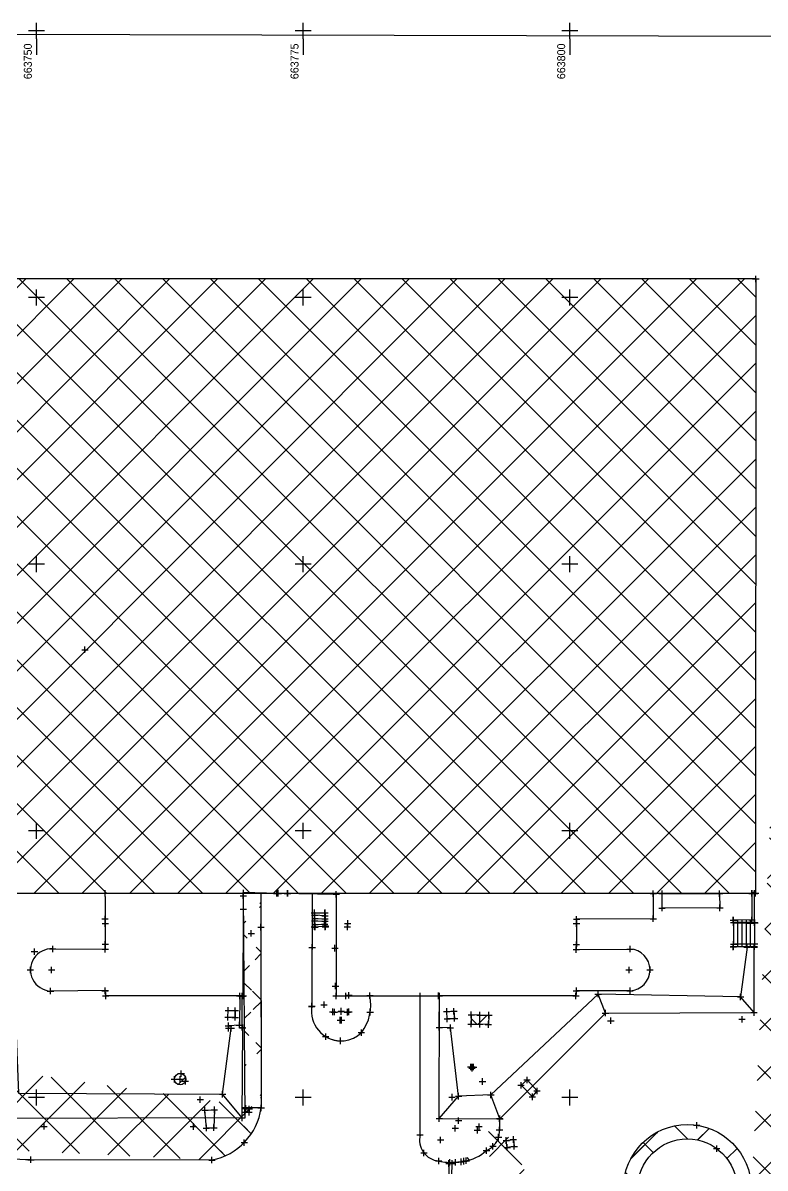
# Model space of a CAD drawing. Header units: metres. Extents: x 663624 to 663918, y 2735242 to 2735451.
# Drawn here: x 663748.7 to 663818.3, y 2735343.4 to 2735450.8 of the extents above; entities that cross this region are included whole.
import ezdxf
from ezdxf.enums import TextEntityAlignment as Align

# ---------------------------------------------------------------- set-up
doc = ezdxf.new("R2010")
doc.units = ezdxf.units.M
for name, color, linetype in [('DEFAULT', 255, 'Continuous'), ('GRID', 255, 'Continuous'), ('LINE', 255, 'Continuous')]:
    doc.layers.add(name, color=color, linetype=linetype)

# ---------------------------------------------------------------- blocks, each defined once
blk = doc.blocks.new('S061')
at = {"color": 0, "linetype": 'Continuous'}
for p, q in [((-0.5, 0), (0.5, 0)), ((0, -0.5), (0, 0.5))]:
    blk.add_line(p, q, dxfattribs=at)

msp = doc.modelspace()

# ---------------------------------------------------------------- hatches: boundary and pattern name
at = {"layer": 'DEFAULT'}
h = msp.add_hatch(dxfattribs=at)
h.set_pattern_fill('ANSI37', color=16)
h.paths.add_polyline_path([(663739.7, 2735369.15), (663817.41, 2735369.15), (663817.44, 2735426.75), (663739.7, 2735426.75)])
h = msp.add_hatch(dxfattribs=at)
h.set_pattern_fill('ANSI37', color=8)
edge = h.paths.add_edge_path(flags=16)
edge.add_line((663825, 2735324.25), (663825, 2735325.75))
edge = h.paths.add_edge_path(flags=17)
edge.add_line((663825.75, 2735325), (663824.25, 2735325))
h.paths.add_polyline_path([(663788.56, 2735336.88), (663788.79, 2735336.9), (663788.96, 2735343.82), (663788.67, 2735343.82)])
edge = h.paths.add_edge_path(flags=16)
edge.add_arc((663811.02, 2735341.46), 4.66, 0, 360)
edge = h.paths.add_edge_path(flags=17)
edge.add_arc((663811.02, 2735341.48), 5.99, 0, 360)
edge = h.paths.add_edge_path()
edge.add_line((663821.38, 2735426.75), (663821.38, 2735402.54))
edge.add_line((663821.46, 2735289.8), (663821.46, 2735254.89))
edge.add_line((663817.43, 2735254.89), (663817.35, 2735312.47))
edge.add_line((663821.46, 2735289.8), (663821.42, 2735327.84))
edge.add_line((663821.42, 2735327.84), (663827.11, 2735333.62))
edge.add_line((663827.11, 2735333.62), (663827.11, 2735339.8))
edge.add_line((663827.11, 2735339.8), (663821.46, 2735289.8))
edge.add_line((663793.42, 2735348.03), (663793.41, 2735346.97))
edge.add_line((663793.41, 2735346.97), (663793.33, 2735346.29))
edge.add_line((663793.33, 2735346.29), (663793.42, 2735348.03))
edge.add_arc((663789.58, 2735347.85), 3.83, 277.3874, 312.8215)
edge.add_line((663802.46, 2735325.32), (663795.69, 2735333.52))
edge.add_line((663802.46, 2735325.32), (663816.21, 2735325.17))
h = msp.add_hatch(dxfattribs=at)
h.set_pattern_fill('ANSI37', color=16)
h.paths.add_polyline_path([(663707.34, 2735367.94), (663695.29, 2735367.95), (663692.85, 2735367.95), (663680.44, 2735367.98), (663680.43, 2735421.7), (663729.36, 2735421.75), (663729.43, 2735392.13), (663729.43, 2735388.02), (663729.32, 2735367.99), (663716.88, 2735368)])
h.paths.add_polyline_path([(663739.7, 2735369.15), (663817.41, 2735369.15)])
h = msp.add_hatch(dxfattribs=at)
h.set_pattern_fill('ANSI37', color=4)
edge = h.paths.add_edge_path()
edge.add_arc((663756.35, 2735340.57), 0.376, 0, 360)
h.paths.add_polyline_path([(663760.13, 2735340.79), (663760.78, 2735340.77), (663760.75, 2735340.12), (663760.13, 2735340.19)])
edge = h.paths.add_edge_path()
edge.add_arc((663752.65, 2735332.12), 0.506, 0, 360)
edge = h.paths.add_edge_path()
edge.add_arc((663732.96, 2735334.28), 0.368, 0, 360)
edge = h.paths.add_edge_path()
edge.add_arc((663723.99, 2735339.2), 0.333, 0, 360)
h.paths.add_polyline_path([(663730.51, 2735346.57), (663731.08, 2735346.34), (663730.85, 2735345.73), (663730.39, 2735345.91)])
h.paths.add_polyline_path([(663714.48, 2735352.3), (663715.12, 2735352.09), (663714.94, 2735351.46), (663714.26, 2735351.67)])
edge = h.paths.add_edge_path()
edge.add_arc((663698.98, 2735363.79), 0.508, 0, 360)
edge = h.paths.add_edge_path()
edge.add_arc((663650.16, 2735352.5), 0.514, 0, 360)
edge = h.paths.add_edge_path(flags=17)
edge.add_line((663649.86, 2735352.5), (663650.46, 2735352.5))
edge = h.paths.add_edge_path(flags=16)
edge.add_line((663650.16, 2735352.2), (663650.16, 2735352.8))
edge = h.paths.add_edge_path(flags=16)
edge.add_line((663649.74, 2735353), (663650.35, 2735353))
edge = h.paths.add_edge_path()
edge.add_line((663650.05, 2735352.71), (663650.05, 2735353.31))
edge = h.paths.add_edge_path(flags=16)
edge.add_line((663649.65, 2735352.03), (663650.25, 2735352.03))
edge = h.paths.add_edge_path()
edge.add_line((663649.95, 2735351.73), (663649.95, 2735352.33))
h.paths.add_polyline_path([(663652.52, 2735366.59), (663653.53, 2735366.59), (663653.53, 2735365.58), (663652.54, 2735365.6)])
h.paths.add_polyline_path([(663654.64, 2735380.28), (663655.36, 2735380.29), (663655.37, 2735379.6), (663654.66, 2735379.6)])
h.paths.add_polyline_path([(663679.5, 2735412.25), (663680.25, 2735412.29), (663680.25, 2735411.5), (663679.5, 2735411.51)])
h.paths.add_polyline_path([(663679.54, 2735378.95), (663679.55, 2735378.2), (663680.29, 2735378.21), (663680.3, 2735378.94)])
h.paths.add_polyline_path([(663700.01, 2735366.29), (663700.94, 2735366.27), (663700.91, 2735365.36), (663699.98, 2735365.37)])
h.paths.add_polyline_path([(663733.35, 2735354.06), (663733.34, 2735353.38), (663734.05, 2735353.38), (663734.05, 2735354.07)])
h.paths.add_polyline_path([(663741.01, 2735354.94), (663741.41, 2735354.95), (663741.41, 2735354.53), (663741, 2735354.55)])
h.paths.add_polyline_path([(663742.92, 2735352.83), (663742.9, 2735352.44), (663742.6, 2735352.5), (663742.55, 2735352.88)])
edge = h.paths.add_edge_path()
edge.add_arc((663795.16, 2735324.68), 0.382, 0, 360)
edge = h.paths.add_edge_path()
edge.add_arc((663799.13, 2735338.84), 0.376, 0, 360)
edge = h.paths.add_edge_path()
edge.add_arc((663792.94, 2735340.69), 0.369, 0, 360)
h.paths.add_polyline_path([(663809.95, 2735341.38), (663809.7, 2735340.68), (663810.36, 2735340.47), (663810.6, 2735341.15)])
h.paths.add_polyline_path([(663794.8, 2735345.43), (663794.14, 2735345.33), (663794.05, 2735345.98), (663794.71, 2735346.07)])
h.paths.add_polyline_path([(663795.99, 2735351.66), (663795.43, 2735351.15), (663796.5, 2735350.07), (663796.93, 2735350.62)])
edge = h.paths.add_edge_path()
edge.add_arc((663790.84, 2735352.88), 0.135, 0, 360)
h.paths.add_polyline_path([(663792.41, 2735357.73), (663792.37, 2735356.85), (663791.56, 2735356.88), (663791.58, 2735357.74)])
h.paths.add_polyline_path([(663790.76, 2735357.76), (663790.75, 2735356.89), (663791.56, 2735356.88), (663791.58, 2735357.74)])
h.paths.add_polyline_path([(663789.14, 2735358.09), (663789.19, 2735357.43), (663788.52, 2735357.38), (663788.47, 2735358.08)])
h.paths.add_polyline_path([(663819.58, 2735365.4), (663819.19, 2735365.39), (663819.18, 2735365), (663819.6, 2735364.98)])
h.paths.add_polyline_path([(663772.75, 2735317.55), (663772.75, 2735315.62), (663774.69, 2735315.57), (663774.69, 2735317.51)])
edge = h.paths.add_edge_path()
edge.add_arc((663763.47, 2735351.72), 0.537, 0, 360)
h.paths.add_polyline_path([(663718.24, 2735359.16), (663719.18, 2735359.48), (663719.14, 2735358.43), (663718.14, 2735358.46)])
edge = h.paths.add_edge_path()
edge.add_arc((663661.94, 2735341.92), 0.517, 0, 360)
edge = h.paths.add_edge_path()
edge.add_arc((663663.6, 2735340.29), 0.52, 0, 360)
h = msp.add_hatch(dxfattribs=at)
h.set_pattern_fill('ANSI37', color=8)
edge = h.paths.add_edge_path()
edge.add_arc((663765.36, 2735349.81), 5.76, 280.9197, 352.2405)
edge.add_line((663769.58, 2735348.09), (663769.41, 2735369.18))
edge.add_line((663771.07, 2735349.03), (663769.32, 2735349.03))
edge.add_line((663771.04, 2735369.22), (663771.07, 2735349.03))
h = msp.add_hatch(dxfattribs=at)
h.set_pattern_fill('ANSI37', color=8)
edge = h.paths.add_edge_path()
edge.add_line((663709.71, 2735357.99), (663732.34, 2735358.03))
edge.add_line((663732.34, 2735358.03), (663732.64, 2735358.03))
edge.add_line((663732.64, 2735358.03), (663733.65, 2735363.44))
edge.add_line((663733.65, 2735363.44), (663734.66, 2735358.65))
edge.add_line((663734.66, 2735358.65), (663743.58, 2735358.69))
edge.add_line((663743.58, 2735358.69), (663743.64, 2735356.54))
edge.add_line((663743.64, 2735356.54), (663745.9, 2735356.54))
edge.add_arc((663698.15, 2735283.18), 74.48, 61.9437, 65.9183)
edge.add_arc((663708.5, 2735307.93), 47.66, 65.1423, 71.7757)
edge.add_arc((663707.7, 2735308.7), 47.2, 70.5584, 77.1165)
edge.add_arc((663707.01, 2735311.42), 44.72, 75.4786, 82.0334)
edge.add_line((663644.63, 2735355.96), (663711.19, 2735355.86))
edge.add_line((663711.19, 2735355.86), (663713.2, 2735355.71))
edge.add_line((663713.2, 2735355.71), (663644.63, 2735355.96))
edge.add_line((663733.18, 2735348.91), (663735.56, 2735347.86))
edge.add_line((663735.56, 2735347.86), (663737, 2735347.25))
edge.add_arc((663754.55, 2735391.99), 48.06, 248.5825, 254.135)
edge.add_line((663743.09, 2735345.28), (663745.4, 2735344.69))
edge.add_arc((663749.82, 2735363.69), 19.51, 256.9119, 269.0279)
edge.add_line((663741.41, 2735345.76), (663743.09, 2735345.28))
edge.add_line((663766.45, 2735344.15), (663749.49, 2735344.18))
edge.add_arc((663765.36, 2735349.81), 5.76, 280.9197, 352.2405)
h = msp.add_hatch(dxfattribs=at)
h.set_pattern_fill('ANSI36', color=8)
h.paths.add_polyline_path([(663817.01, 2735341.34), (663817.01, 2735341.62, 0.988161), (663805.03, 2735341.48, 0.988161)])
h.paths.add_polyline_path([(663806.35, 2735341.46, -1), (663815.68, 2735341.46, -1)], flags=16)
h.paths.add_polyline_path([(663810.36, 2735340.47), (663809.7, 2735340.68), (663809.95, 2735341.38), (663810.6, 2735341.15)], flags=0)
h.paths.add_polyline_path([(663811.02, 2735341.16), (663811.02, 2735341.76), (663811.02, 2735341.78), (663811.02, 2735341.18)], flags=0)
h.paths.add_polyline_path([(663807.37, 2735340.51), (663810.42, 2735340.51), (663810.42, 2735340.96), (663807.37, 2735340.96)], flags=8)
h.paths.add_polyline_path([(663807.92, 2735341.23), (663810.42, 2735341.23), (663810.42, 2735341.68), (663807.92, 2735341.68)], flags=8)
h.paths.add_polyline_path([(663811.51, 2735340.51), (663812.46, 2735340.51), (663812.46, 2735340.96), (663811.51, 2735340.96)], flags=8)
h.paths.add_polyline_path([(663807.48, 2735340.54), (663810.43, 2735340.54), (663810.43, 2735340.99), (663807.48, 2735340.99)], flags=8)
h.paths.add_polyline_path([(663807.93, 2735341.26), (663810.43, 2735341.26), (663810.43, 2735341.71), (663807.93, 2735341.71)], flags=8)
h.paths.add_polyline_path([(663811.51, 2735340.54), (663812.36, 2735340.54), (663812.36, 2735340.99), (663811.51, 2735340.99)], flags=8)
h.paths.add_polyline_path([(663810.87, 2735340.66), (663812.11, 2735341.9), (663811.79, 2735342.22), (663810.55, 2735340.98)], flags=8)
h.paths.add_polyline_path([(663806.67, 2735339.53), (663809.77, 2735339.53), (663809.77, 2735339.98), (663806.67, 2735339.98)], flags=24)
h.paths.add_polyline_path([(663807.12, 2735340.25), (663809.77, 2735340.25), (663809.77, 2735340.7), (663807.12, 2735340.7)], flags=8)
h.paths.add_polyline_path([(663810.85, 2735339.53), (663812.1, 2735339.53), (663812.1, 2735339.98), (663810.85, 2735339.98)], flags=8)
h.paths.add_polyline_path([(663811.11, 2735341.34), (663812.31, 2735342.54), (663811.99, 2735342.86), (663810.79, 2735341.66)], flags=8)
h.paths.add_polyline_path([(663807.05, 2735340.21), (663810, 2735340.21), (663810, 2735340.66), (663807.05, 2735340.66)], flags=8)
h.paths.add_polyline_path([(663807.3, 2735340.92), (663810, 2735340.92), (663810, 2735341.37), (663807.3, 2735341.37)], flags=8)
h.paths.add_polyline_path([(663811.09, 2735340.21), (663812.34, 2735340.21), (663812.34, 2735340.66), (663811.09, 2735340.66)], flags=8)
h.paths.add_polyline_path([(663810.21, 2735340.87), (663811.52, 2735342.18), (663811.2, 2735342.49), (663809.89, 2735341.19)], flags=8)
h.paths.add_polyline_path([(663806.01, 2735339.74), (663809.11, 2735339.74), (663809.11, 2735340.19), (663806.01, 2735340.19)], flags=24)
h.paths.add_polyline_path([(663806.36, 2735340.45), (663809.11, 2735340.45), (663809.11, 2735340.9), (663806.36, 2735340.9)], flags=24)
h.paths.add_polyline_path([(663810.2, 2735339.74), (663811.45, 2735339.74), (663811.45, 2735340.19), (663810.2, 2735340.19)], flags=8)
h.paths.add_polyline_path([(663810.46, 2735341.57), (663811.77, 2735342.88), (663811.45, 2735343.19), (663810.14, 2735341.89)], flags=8)
h.paths.add_polyline_path([(663806.31, 2735340.44), (663809.36, 2735340.44), (663809.36, 2735340.89), (663806.31, 2735340.89)], flags=24)
h.paths.add_polyline_path([(663806.56, 2735341.15), (663809.36, 2735341.15), (663809.36, 2735341.6), (663806.56, 2735341.6)], flags=8)
h.paths.add_polyline_path([(663810.45, 2735340.44), (663811.7, 2735340.44), (663811.7, 2735340.89), (663810.45, 2735340.89)], flags=8)
h.paths.add_polyline_path([(663811.38, 2735336.98), (663812.62, 2735338.22), (663812.3, 2735338.54), (663811.06, 2735337.3)], flags=8)
h.paths.add_polyline_path([(663807.13, 2735335.85), (663810.28, 2735335.85), (663810.28, 2735336.3), (663807.13, 2735336.3)], flags=25)
h.paths.add_polyline_path([(663807.58, 2735336.57), (663810.28, 2735336.57), (663810.28, 2735337.02), (663807.58, 2735337.02)], flags=25)
h.paths.add_polyline_path([(663811.37, 2735335.85), (663812.72, 2735335.85), (663812.72, 2735336.3), (663811.37, 2735336.3)], flags=24)
h.paths.add_polyline_path([(663816.1, 2735342.53), (663817.41, 2735343.84), (663817.09, 2735344.16), (663815.78, 2735342.85)], flags=9)
h.paths.add_polyline_path([(663811.85, 2735341.4), (663815, 2735341.4), (663815, 2735341.85), (663811.85, 2735341.85)], flags=8)
h.paths.add_polyline_path([(663812.25, 2735342.12), (663815, 2735342.12), (663815, 2735342.57), (663812.25, 2735342.57)], flags=8)
h.paths.add_polyline_path([(663816.09, 2735341.4), (663817.34, 2735341.4), (663817.34, 2735341.85), (663816.09, 2735341.85)], flags=9)
h.paths.add_polyline_path([(663814.27, 2735345.41), (663815.58, 2735346.72), (663815.26, 2735347.04), (663813.96, 2735345.73)], flags=24)
h.paths.add_polyline_path([(663810.07, 2735344.28), (663813.17, 2735344.28), (663813.17, 2735344.73), (663810.07, 2735344.73)], flags=8)
h.paths.add_polyline_path([(663810.42, 2735345), (663813.17, 2735345), (663813.17, 2735345.44), (663810.42, 2735345.44)], flags=8)
h.paths.add_polyline_path([(663814.26, 2735344.28), (663815.56, 2735344.28), (663815.56, 2735344.73), (663814.26, 2735344.73)], flags=8)
h.paths.add_polyline_path([(663805.54, 2735341.85), (663806.84, 2735343.16), (663806.53, 2735343.47), (663805.22, 2735342.17)], flags=24)
h.paths.add_polyline_path([(663805.52, 2735340.72), (663806.87, 2735340.72), (663806.87, 2735341.17), (663805.52, 2735341.17)], flags=24)
h.paths.add_polyline_path([(663808.2, 2735346.47), (663811.3, 2735346.47), (663811.3, 2735346.92), (663808.2, 2735346.92)], flags=24)
h.paths.add_polyline_path([(663808.65, 2735347.18), (663811.3, 2735347.18), (663811.3, 2735347.63), (663808.65, 2735347.63)], flags=9)
h.paths.add_polyline_path([(663812.39, 2735346.47), (663813.74, 2735346.47), (663813.74, 2735346.92), (663812.39, 2735346.92)], flags=24)
h.paths.add_polyline_path([(663813.37, 2735340.68), (663816.42, 2735340.68), (663816.42, 2735341.13), (663813.37, 2735341.13)], flags=24)
h.paths.add_polyline_path([(663813.77, 2735341.4), (663816.42, 2735341.4), (663816.42, 2735341.85), (663813.77, 2735341.85)], flags=24)

# ---------------------------------------------------------------- linework, layer by layer
for p, q in [((663769.58, 2735348.09, 661.03), (663769.41, 2735369.18, 661.03)), ((663771.04, 2735369.22, 661.03), (663771.07, 2735349.03, 661.03)), ((663771.07, 2735349.03, 661.03), (663769.32, 2735349.03, 661.03))]:
    msp.add_line(p, q, dxfattribs=at)
at = {"layer": 'GRID'}
for p, q in [((663625.75, 2735450, -10000), (663917.85, 2735449.25, -10000)), ((663750, 2735449.25, -10000), (663750, 2735447.75, -10000)), ((663775, 2735449.25, -10000), (663775, 2735447.75, -10000)), ((663800, 2735449.25, -10000), (663800, 2735447.75, -10000))]:
    msp.add_line(p, q, dxfattribs=at)
at = {"layer": 'LINE'}
for p, q in [((663769.39, 2735368.92, 663.61), (663769.41, 2735369.18, 663.6)), ((663775.85, 2735369.15, 662.46), (663775.81, 2735358.54, 662.23)), ((663817.32, 2735366.4, 663.45), (663817.32, 2735369.14, 663.44)), ((663769.38, 2735359.53, 663.59), (663769.41, 2735367.66, 663.61)), ((663756.45, 2735366.32, 663.58), (663756.44, 2735366.75, 663.59)), ((663776.11, 2735366.8, 663.06), (663776.1, 2735367.09, 663.24)), ((663771.05, 2735365.98, 662.67), (663771.07, 2735349.03, 661.32)), ((663800.62, 2735364.34, 663.6), (663800.61, 2735363.88, 663.6)), ((663800.61, 2735363.88, 663.6), (663805.65, 2735363.93, 663.49)), ((663785.97, 2735346.51, 661.07), (663785.98, 2735359.53, 661.2)), ((663787.76, 2735348.03, 661.38), (663787.78, 2735359.53, 663.57)), ((663803.35, 2735357.93, 661.57), (663802.66, 2735359.71, 663.29)), ((663817.28, 2735357.97, 661.98), (663816.01, 2735359.44, 663.29)), ((663769.28, 2735348.09, 661.32), (663767.45, 2735350.31, 663.37)), ((663787.76, 2735348.03, 661.38), (663789.58, 2735350.13, 663.38)), ((663793.45, 2735348.01, 661.2), (663792.6, 2735350.25, 663.39)), ((663766.45, 2735344.15, 660.91), (663749.49, 2735344.18, 660.84))]:
    msp.add_line(p, q, dxfattribs=at)
for points in [[(663817.44, 2735426.75, 663.62), (663739.7, 2735426.75, 663.45), (663739.7, 2735369.15, 663.45)], [(663817.44, 2735426.75, 663.62), (663817.41, 2735369.15, 662.58), (663807.82, 2735369.12, 663.52), (663807.82, 2735366.77, 663.47), (663800.64, 2735366.72, 663.6), (663800.63, 2735366.31, 663.6)], [(663739.7, 2735369.15, 663.45), (663817.41, 2735369.15, 662.58), (663817.41, 2735369.15, 662.58)], [(663756.44, 2735368.85, 663.45), (663756.45, 2735363.9, 663.6), (663756.45, 2735363.9, 663.6)], [(663772.66, 2735369.14, 663.62), (663769.39, 2735369.22, 663.61), (663778.11, 2735369.06, 663.63), (663778.09, 2735359.53, 662.68), (663787.7, 2735359.54, 663.74)], [(663808.66, 2735369.12, 663.5), (663814.04, 2735369.12, 663.39), (663814.07, 2735367.79, 663.36), (663808.65, 2735367.77, 663.47), (663808.66, 2735369.12, 663.5)], [(663817.05, 2735369.15, 663.38), (663817.07, 2735366.66, 663.39), (663815.32, 2735366.64, 663.35)], [(663776.07, 2735366.02, 663.61), (663776.06, 2735367.33, 663.61), (663777.06, 2735367.33, 663.61), (663777.1, 2735366.03, 663.61)], [(663776.08, 2735367.31, 663.42), (663777.05, 2735367.31, 663.42), (663777.05, 2735367.03, 663.24), (663776.1, 2735367.09, 663.24), (663776.08, 2735367.31, 663.42)], [(663776.11, 2735366.8, 663.06), (663776.08, 2735366.56, 662.87), (663777.05, 2735366.53, 662.88), (663777.06, 2735366.77, 663.05)], [(663776.11, 2735366.8, 663.06), (663777.06, 2735366.77, 663.05), (663777.05, 2735367.03, 663.24)], [(663800.64, 2735366.72, 663.6), (663800.62, 2735364.34, 663.6), (663800.62, 2735364.34, 663.6)], [(663817.32, 2735366.4, 663.45), (663815.35, 2735366.4, 663.46), (663815.35, 2735366.64, 663.45)], [(663776.08, 2735366.56, 662.87), (663776.11, 2735366.22, 662.7), (663777.02, 2735366.25, 662.7), (663777.05, 2735366.53, 662.88)], [(663776.11, 2735366.22, 662.7), (663776.12, 2735366.01, 662.7), (663777.09, 2735366.09, 662.71), (663777.02, 2735366.25, 662.7)], [(663815.35, 2735366.4, 663.46), (663815.35, 2735364.38, 663.48), (663815.76, 2735364.41, 663.17), (663815.75, 2735366.38, 663.17), (663815.35, 2735366.4, 663.46)], [(663815.76, 2735364.41, 663.17), (663816.16, 2735364.4, 663.02), (663816.16, 2735366.37, 663.01), (663815.75, 2735366.38, 663.17)], [(663816.55, 2735364.4, 662.87), (663816.55, 2735366.37, 662.86), (663816.16, 2735366.37, 663.01)], [(663816.55, 2735364.4, 662.87), (663816.95, 2735364.41, 662.72), (663816.94, 2735366.36, 662.71), (663816.55, 2735366.37, 662.86)], [(663816.95, 2735364.41, 662.72), (663817.34, 2735364.4, 662.43), (663817.35, 2735366.38, 662.51), (663816.94, 2735366.36, 662.71)], [(663751.53, 2735363.94, 663.53), (663756.45, 2735363.9, 663.6), (663756.45, 2735364.38, 663.57)], [(663787.76, 2735348.03, 661.38), (663793.45, 2735348.01, 661.2), (663803.35, 2735357.93, 661.57), (663817.28, 2735357.97, 661.98), (663817.29, 2735364.11, 662.43), (663816.62, 2735364.11, 663.3), (663816.01, 2735359.44, 663.29), (663802.66, 2735359.71, 663.29), (663792.6, 2735350.25, 663.39), (663789.58, 2735350.13, 663.38), (663788.81, 2735356.54, 663.37), (663787.77, 2735356.58, 663.56), (663787.78, 2735359.53, 663.57)], [(663816.62, 2735364.11, 663.3), (663815.33, 2735364.12, 663.34), (663815.35, 2735364.15, 663.48), (663817.31, 2735364.15, 663.47), (663817.29, 2735364.11, 662.43)], [(663769.38, 2735359.53, 663.59), (663756.5, 2735359.54, 663.45), (663756.46, 2735360.03, 663.45), (663751.32, 2735359.99, 663.47)], [(663769.28, 2735348.09, 661.32), (663769.34, 2735356.54, 662.33), (663769.28, 2735356.58, 663.54), (663769.29, 2735359.51, 663.57), (663769.06, 2735359.53, 663.57), (663769.03, 2735356.8, 663.47), (663768.01, 2735356.73, 663.43), (663768.02, 2735356.51, 663.38), (663768.26, 2735356.5, 663.38)], [(663805.65, 2735360.02, 663.37), (663800.62, 2735360.02, 663.37), (663800.58, 2735359.53, 663.35), (663787.7, 2735359.54, 663.74)], [(663767.98, 2735358.17, 663.55), (663768.64, 2735358.16, 663.55), (663768.63, 2735357.52, 663.54), (663767.96, 2735357.53, 663.54), (663767.98, 2735358.17, 663.55)], [(663789.14, 2735358.09, 663.56), (663789.19, 2735357.43, 663.57), (663788.52, 2735357.38, 663.57), (663788.47, 2735358.08, 663.57), (663789.14, 2735358.09, 663.56)], [(663790.76, 2735357.76, 663.53), (663790.75, 2735356.89, 663.52), (663791.56, 2735356.88, 663.49), (663791.58, 2735357.74, 663.51), (663790.76, 2735357.76, 663.53)], [(663792.41, 2735357.73, 663.5), (663792.37, 2735356.85, 663.48), (663791.56, 2735356.88, 663.49), (663791.58, 2735357.74, 663.51), (663792.41, 2735357.73, 663.5)], [(663769.28, 2735348.09, 661.32), (663745.91, 2735348.05, 661.03), (663745.9, 2735356.54, 661.29)], [(663748.07, 2735356.56, 663.36), (663748.31, 2735350.42, 663.38), (663767.45, 2735350.31, 663.37), (663768.26, 2735356.5, 663.38)], [(663795.99, 2735351.66, 662.12), (663795.43, 2735351.15, 662.12), (663796.5, 2735350.07, 662.06), (663796.93, 2735350.62, 662.11), (663795.99, 2735351.66, 662.12)], [(663765.8, 2735348.83, 661.97), (663766.69, 2735348.85, 661.98), (663766.63, 2735347.18, 661.89), (663765.93, 2735347.14, 661.9), (663765.8, 2735348.83, 661.97)], [(663769.62, 2735348.98, 661.44), (663769.96, 2735348.94, 661.47), (663769.93, 2735348.62, 661.43), (663769.54, 2735348.65, 661.39), (663769.62, 2735348.98, 661.44)], [(663793.42, 2735348.03, 661.22), (663793.41, 2735346.97, 661.19), (663793.33, 2735346.29, 661.18)], [(663794.8, 2735345.43, 661.15), (663794.14, 2735345.33, 661.16), (663794.05, 2735345.98, 661.17), (663794.71, 2735346.07, 661.17), (663794.8, 2735345.43, 661.15)], [(663788.56, 2735336.88, 661.04), (663788.79, 2735336.9, 661.04), (663788.96, 2735343.82, 661.03), (663788.67, 2735343.82, 661.03), (663788.56, 2735336.88, 661.04)]]:
    msp.add_polyline3d(points, dxfattribs=at)
for centre, radius in [((663790.84, 2735352.88, -10000), 0.135), ((663763.47, 2735351.72, -10000), 0.537), ((663811.02, 2735341.48, -10000), 5.99), ((663811.02, 2735341.46, -10000), 4.66)]:
    msp.add_circle(centre, radius, dxfattribs=at)
for centre, radius, start, end in [((663751.42, 2735361.97, -10000), 1.98, 86.8621, 267.0483), ((663805.56, 2735361.97, -10000), 1.96, 272.4782, 87.5218), ((663776.97, 2735358.71, -10000), 4.38, 323.1433, 11.104), ((663778.58, 2735358.11, -10000), 2.8, 171.2036, 268.7736), ((663778.56, 2735358.06, -10000), 2.74, 238.3343, 314.1358), ((663765.36, 2735349.81, -10000), 5.76, 280.9197, 352.2405), ((663787.89, 2735346.03, -10000), 1.98, 165.8909, 264.9191), ((663791.34, 2735346.95, -10000), 2.1, 293.9151, 341.6238), ((663749.82, 2735363.69, -10000), 19.51, 256.9119, 269.0279), ((663788.96, 2735350.04, -10000), 6.12, 258.1839, 273.0354), ((663789.26, 2735347.13, -10000), 3.19, 270.415, 284.7458), ((663789.58, 2735347.85, -10000), 3.83, 277.3874, 312.8215)]:
    msp.add_arc(centre, radius, start, end, dxfattribs=at)

# ---------------------------------------------------------------- block references
at = {"layer": 'DEFAULT', "xscale": 0.6, "yscale": 0.6, "zscale": 0.6}
for p in [(663817.44, 2735426.75, 663.62), (663754.55, 2735391.99, -10000), (663756.44, 2735369.15, 663.45), (663769.39, 2735368.92, 663.61), (663769.41, 2735369.18, 663.6), (663772.53, 2735369.14, 663.62), (663772.66, 2735369.14, 663.62), (663772.67, 2735369.17, 663.61), (663773.54, 2735369.14, 663.6), (663773.56, 2735369.14, 663.62), (663778.11, 2735369.06, 663.63), (663807.82, 2735369.12, 663.52), (663808.66, 2735369.12, 663.5), (663814.04, 2735369.12, 663.39), (663817.05, 2735369.15, 663.38), (663817.09, 2735369.14, 663.44), (663817.32, 2735369.14, 663.44), (663817.41, 2735369.15, 662.58), (663769.41, 2735367.66, 663.61), (663808.65, 2735367.77, 663.47), (663814.07, 2735367.79, 663.36), (663756.44, 2735366.75, 663.59), (663756.45, 2735366.32, 663.58), (663776.06, 2735367.33, 663.61), (663776.08, 2735367.31, 663.42), (663776.08, 2735366.56, 662.87), (663776.1, 2735367.09, 663.24), (663776.11, 2735366.8, 663.06), (663777.05, 2735367.31, 663.42), (663777.05, 2735367.03, 663.24), (663777.05, 2735366.53, 662.88), (663777.06, 2735367.33, 663.61), (663777.06, 2735366.77, 663.05), (663779.19, 2735366.33, 663.61), (663800.63, 2735366.31, 663.6), (663800.64, 2735366.72, 663.6), (663807.82, 2735366.77, 663.47), (663815.32, 2735366.64, 663.35), (663815.35, 2735366.64, 663.45), (663815.35, 2735366.4, 663.46), (663815.75, 2735366.38, 663.17), (663816.16, 2735366.37, 663.01), (663816.55, 2735366.37, 662.86), (663816.94, 2735366.36, 662.71), (663817.07, 2735366.66, 663.39), (663817.08, 2735366.65, 663.42), (663817.32, 2735366.4, 663.45), (663817.35, 2735366.38, 662.51), (663770.14, 2735365.39, 662.76), (663771.05, 2735365.98, 662.67), (663776.07, 2735366.02, 663.61), (663776.11, 2735366.22, 662.7), (663776.11, 2735365.99, 662.52), (663776.12, 2735366.01, 662.7), (663777.02, 2735366.25, 662.7), (663777.08, 2735366, 662.5), (663777.09, 2735366.09, 662.71), (663777.1, 2735366.03, 663.61), (663779.15, 2735366.01, 663.61), (663756.45, 2735364.38, 663.57), (663800.62, 2735364.34, 663.6), (663815.35, 2735364.38, 663.48), (663815.35, 2735364.15, 663.48), (663815.76, 2735364.41, 663.17), (663816.16, 2735364.4, 663.02), (663816.55, 2735364.4, 662.87), (663816.95, 2735364.41, 662.72), (663817.31, 2735364.15, 663.47), (663817.34, 2735364.4, 662.43), (663749.82, 2735363.69, -10000), (663751.53, 2735363.94, 663.53), (663756.45, 2735363.9, 663.6), (663775.85, 2735364.07, 662.46), (663777.99, 2735364.01, 662.5), (663800.61, 2735363.88, 663.6), (663805.65, 2735363.93, 663.49), (663815.33, 2735364.12, 663.34), (663816.62, 2735364.11, 663.3), (663817.29, 2735364.11, 662.43), (663807.52, 2735361.99, 663.39), (663749.44, 2735361.97, 663.47), (663751.42, 2735361.97, -10000), (663805.56, 2735361.97, -10000), (663751.32, 2735359.99, 663.47), (663756.44, 2735360, 663.45), (663756.46, 2735360.03, 663.45), (663778.04, 2735360.46, 662.64), (663800.62, 2735360.02, 663.37), (663805.65, 2735360.02, 663.37), (663756.5, 2735359.54, 663.45), (663769.06, 2735359.53, 663.57), (663769.29, 2735359.51, 663.57), (663769.38, 2735359.53, 663.59), (663778.09, 2735359.53, 662.68), (663778.09, 2735359.53, 662.68), (663779.01, 2735359.53, 662.68), (663779.3, 2735359.59, 663.1), (663781.26, 2735359.56, 662.3), (663785.98, 2735359.53, 661.2), (663787.7, 2735359.54, 663.74), (663787.78, 2735359.53, 663.57), (663800.58, 2735359.53, 663.35), (663802.66, 2735359.71, 663.29), (663816.01, 2735359.44, 663.29), (663767.98, 2735358.17, 663.55), (663768.64, 2735358.16, 663.55), (663775.81, 2735358.54, 662.23), (663775.82, 2735358.57, 662.23), (663776.97, 2735358.71, -10000), (663777.78, 2735358.04, 662.98), (663777.94, 2735358.02, 662.72), (663778.56, 2735358.06, -10000), (663778.58, 2735358.11, -10000), (663779.15, 2735358.01, 662.75), (663779.29, 2735358.04, 663), (663781.29, 2735358.01, 662.24), (663788.47, 2735358.08, 663.57), (663789.14, 2735358.09, 663.56), (663790.76, 2735357.76, 663.53), (663791.58, 2735357.74, 663.51), (663792.41, 2735357.73, 663.5), (663803.35, 2735357.93, 661.57), (663817.28, 2735357.97, 661.98), (663767.96, 2735357.53, 663.54), (663768.01, 2735356.73, 663.43), (663768.63, 2735357.52, 663.54), (663769.03, 2735356.8, 663.47), (663778.48, 2735357.26, 662.99), (663778.6, 2735357.26, 663), (663778.61, 2735357.26, 663), (663788.52, 2735357.38, 663.57), (663789.19, 2735357.43, 663.57), (663790.75, 2735356.89, 663.52), (663791.56, 2735356.88, 663.49), (663792.37, 2735356.85, 663.48), (663803.85, 2735357.21, 661.56), (663816.15, 2735357.34, 661.99), (663768.02, 2735356.51, 663.38), (663768.26, 2735356.5, 663.38), (663769.28, 2735356.58, 663.54), (663769.34, 2735356.54, 662.33), (663777.12, 2735355.72, 661.9), (663780.47, 2735356.09, 662.02), (663787.77, 2735356.58, 663.56), (663788.81, 2735356.54, 663.37), (663778.51, 2735355.32, 661.89), (663778.52, 2735355.31, 661.89), (663790.71, 2735352.87, 663.37), (663790.84, 2735352.88, -10000), (663790.84, 2735352.75, 663.37), (663790.98, 2735352.86, 663.38), (663762.93, 2735351.72, 663.37), (663763.47, 2735351.72, -10000), (663763.57, 2735352.25, 663.38), (663763.97, 2735351.53, 663.36), (663791.82, 2735351.51, 663.37), (663795.99, 2735351.66, 662.12), (663767.45, 2735350.31, 663.37), (663792.6, 2735350.25, 663.39), (663795.43, 2735351.15, 662.12), (663796.93, 2735350.62, 662.11), (663765.36, 2735349.81, -10000), (663788.96, 2735350.04, -10000), (663789.58, 2735350.13, 663.38), (663796.5, 2735350.07, 662.06), (663765.8, 2735348.83, 661.97), (663766.69, 2735348.85, 661.98), (663769.28, 2735348.09, 661.32), (663769.54, 2735348.65, 661.39), (663769.62, 2735348.98, 661.44), (663769.93, 2735348.62, 661.43), (663769.96, 2735348.94, 661.47), (663771.07, 2735349.03, 661.32), (663793.42, 2735348.03, 661.22), (663750.72, 2735347.3, 661.05), (663764.72, 2735347.29, 661.17), (663765.93, 2735347.14, 661.9), (663766.63, 2735347.18, 661.89), (663787.76, 2735348.03, 661.38), (663789.26, 2735347.13, -10000), (663789.58, 2735347.85, -10000), (663791.5, 2735347.28, 661.28), (663793.41, 2735346.97, 661.19), (663793.45, 2735348.01, 661.2), (663811.9, 2735347.41, 661.52), (663785.97, 2735346.51, 661.07), (663787.89, 2735346.03, -10000), (663791.34, 2735346.95, -10000), (663793.33, 2735346.29, 661.18), (663794.05, 2735345.98, 661.17), (663794.71, 2735346.07, 661.17), (663769.48, 2735345.78, 661.03), (663786.33, 2735344.81, 661.03), (663792.19, 2735345.03, 661.11), (663792.79, 2735345.44, 661.12), (663794.14, 2735345.33, 661.16), (663794.8, 2735345.43, 661.15), (663813.77, 2735345.22, 661.56), (663749.49, 2735344.18, 660.84), (663766.45, 2735344.15, 660.91), (663787.71, 2735344.06, 661.03), (663788.67, 2735343.82, 661.03), (663788.75, 2735343.93, 661.04), (663788.96, 2735343.82, 661.03), (663789.29, 2735343.94, 661.04), (663789.81, 2735343.98, 661.05), (663790.08, 2735344.04, 661.06), (663790.3, 2735344.08, 661.04)]:
    msp.add_blockref('S061', p, dxfattribs=at)
at = {"layer": 'GRID', "xscale": 1.5, "yscale": 1.5, "zscale": 1.5, "rotation": 90}
for p in [(663750, 2735450, -10000), (663775, 2735450, -10000), (663800, 2735450, -10000), (663750, 2735425, -10000), (663775, 2735425, -10000), (663800, 2735425, -10000), (663750, 2735400, -10000), (663775, 2735400, -10000), (663800, 2735400, -10000), (663750, 2735375, -10000), (663775, 2735375, -10000), (663800, 2735375, -10000), (663750, 2735350, -10000), (663775, 2735350, -10000), (663800, 2735350, -10000)]:
    msp.add_blockref('S061', p, dxfattribs=at)

# ---------------------------------------------------------------- texts
at = {"layer": 'GRID'}
for s, p in [('663750', (663749.57, 2735448.82, -10000)), ('663775', (663774.57, 2735448.82, -10000)), ('663800', (663799.57, 2735448.82, -10000))]:
    msp.add_text(s, height=0.75, rotation=90, dxfattribs=at).set_placement(p, align=Align.RIGHT)

doc.saveas('drawing.dxf')
